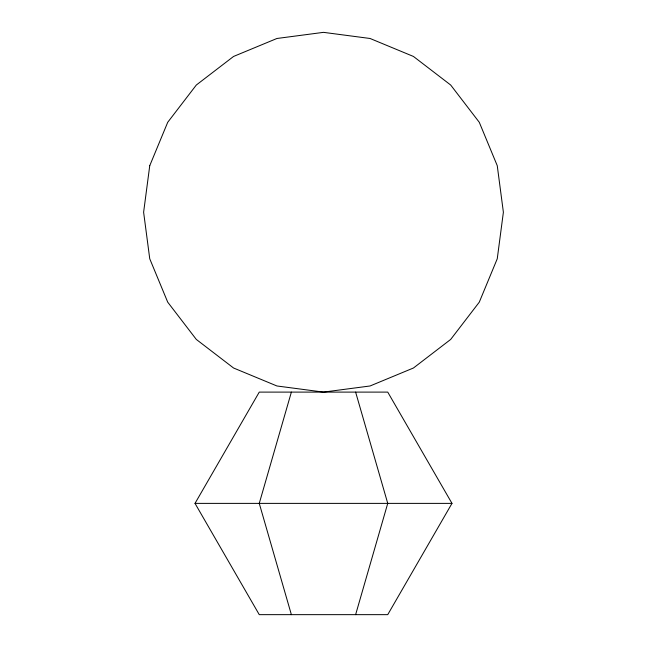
<?xml version="1.0" encoding="UTF-8"?>
<svg xmlns="http://www.w3.org/2000/svg" width="647" height="647" viewBox="0 0 647 647"><rect width="100%" height="100%" fill="white"/><g stroke="black" fill="none" stroke-linecap="round" stroke-linejoin="round"><path stroke-width="0.97" d="M291.376 392.106L259.261 503.382L291.376 614.65M355.624 614.65L387.739 503.382L355.624 392.106M195.014 503.382L259.261 392.106L387.739 392.106L451.986 503.382L387.739 614.65L259.261 614.65L195.014 503.382L451.986 503.382M149.748 165.672L143.618 212.232L149.748 258.784L167.719 302.165L196.308 339.424L233.559 368.006L276.94 385.976L323.5 392.106L370.06 385.976L413.441 368.006L450.692 339.424L479.281 302.165L497.252 258.784L503.382 212.232L497.252 165.672L479.281 122.291L450.692 85.032L413.441 56.451L370.06 38.48L323.5 32.35L276.94 38.48L233.559 56.451L196.308 85.032L167.719 122.291L149.748 165.672"/></g></svg>
